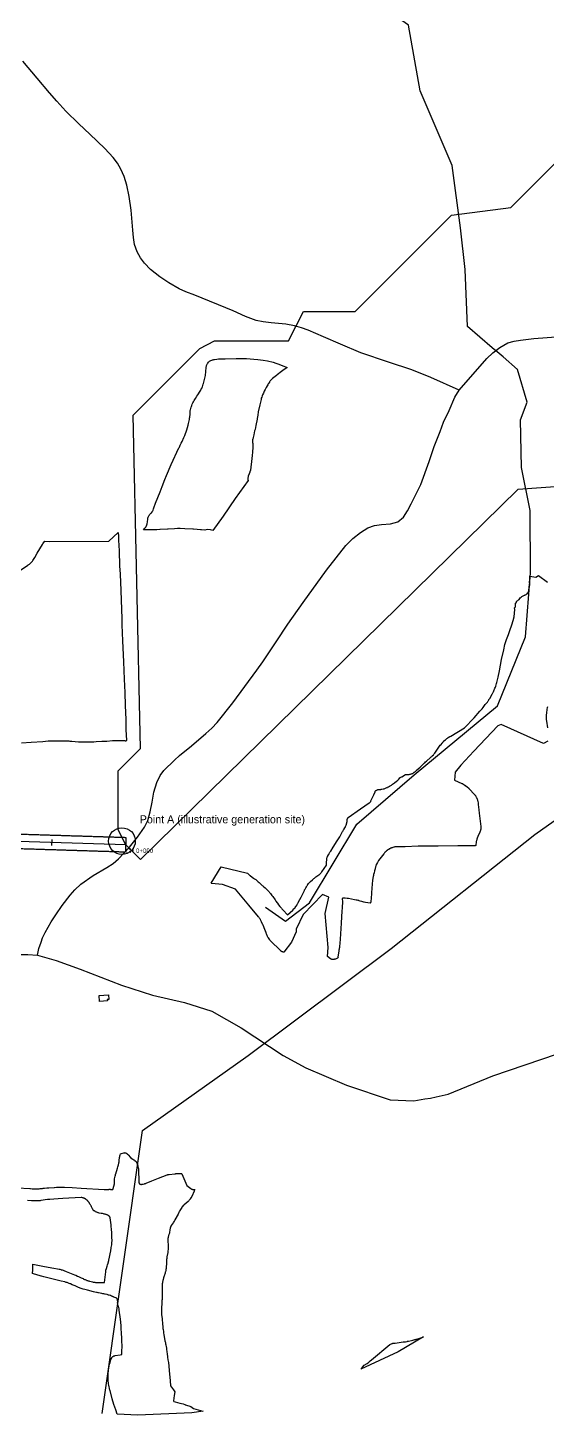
# Model space of a CAD drawing. Header units: metres. Extents: x 553506 to 563855, y 142925 to 150243.
# Drawn here: x 555173 to 555874, y 142925 to 144798 of the extents above; entities that cross this region are included whole.
import ezdxf

# ---------------------------------------------------------------- set-up
doc = ezdxf.new("R2010")
doc.units = ezdxf.units.M
doc.linetypes.add('DASHED', pattern=[1.524, 1.27, -0.254])
for name, color, linetype in [('C-ANCIENT_WOODLAND', 94, 'Continuous'), ('C-BUILDINGS', 8, 'Continuous'), ('C-POWER_LINES', 6, 'Continuous'), ('C-ROADS', 33, 'Continuous'), ('C-WATERWAYS', 5, 'Continuous'), ('E-132KV-UGC-ALT', 8, 'Continuous'), ('E-132KV-UGC-CHAINAGE', 7, 'Continuous'), ('E-132KV-UGC-ENDPOINTS', 5, 'Continuous'), ('E-132KV-UGC-ROUTE', 1, 'Continuous'), ('E-132KV-UGC-SWATHE', 4, 'DASHED')]:
    doc.layers.add(name, color=color, linetype=linetype)

msp = doc.modelspace()

# ---------------------------------------------------------------- linework, layer by layer
at = {"layer": 'C-ANCIENT_WOODLAND'}
for points in [[(555331.2999, 144122.8999), (555331.6, 144123.4), (555332, 144123.8999), (555332.2, 144124.2999), (555332.4999, 144124.8), (555332.8999, 144125.6), (555333.2, 144126.0999), (555333.4, 144126.4999), (555333.6, 144127), (555333.6999, 144127.4), (555333.8999, 144127.8999), (555334.4999, 144131.4999), (555334.8999, 144134.0999), (555334.8999, 144134.4), (555335, 144134.6999), (555335, 144136), (555335.0999, 144136.2), (555335.0999, 144136.4999), (555335.2, 144136.6999), (555335.2, 144137), (555335.2999, 144137.2), (555336.4, 144138.8999), (555336.4999, 144139), (555336.6999, 144139.2999), (555336.8999, 144139.6999), (555337.0999, 144140), (555337.2999, 144140.4), (555337.6999, 144141), (555338.2, 144141.4999), (555339.0999, 144142.4999), (555339.4, 144142.6999), (555339.6999, 144143.0999), (555340.2999, 144143.6999), (555340.4999, 144144.0999), (555340.8, 144144.4), (555341, 144144.8), (555341.2999, 144145.2), (555341.6, 144145.6999), (555342, 144146.4999), (555342.8, 144148.6), (555343.2, 144149.8), (555345.4999, 144156.2), (555351.4, 144171.2999), (555354.2, 144178.6), (555357.8, 144188.0999), (555360, 144193.4), (555366.4999, 144208.2999), (555377, 144230.6999), (555377.4999, 144231.8), (555378.6999, 144234.4), (555380, 144237), (555381.2999, 144239.4999), (555383.6999, 144244.6999), (555384.8, 144247.2999), (555385.8, 144250), (555386.6999, 144252.4), (555387.6, 144255.2), (555389.4, 144261.4999), (555389.8999, 144263.4), (555390.2999, 144265.2999), (555390.6999, 144267.0999), (555391.0999, 144269), (555391.4, 144270.8999), (555391.6, 144272), (555392, 144276.4), (555392.0999, 144277), (555392.0999, 144279.4), (555392.2999, 144281), (555392.2999, 144281.2), (555392.4999, 144282.2), (555392.8999, 144284), (555393.4999, 144285.8), (555393.6999, 144286.6999), (555394.2999, 144288.0999), (555394.8999, 144289.6), (555395.8, 144291.4), (555396.6, 144292.8999), (555397.4, 144294.4999), (555398.2, 144296), (555399.0999, 144297.4), (555401.0999, 144300.4), (555402.6, 144302.4999), (555403.2999, 144303.6), (555404.8, 144306.0999), (555406.2999, 144308.6999), (555406.4, 144309), (555406.8, 144309.6), (555407.0999, 144310.2), (555407.4, 144310.6999), (555407.8, 144311.2999), (555408.0999, 144311.8999), (555408.2999, 144312.4999), (555408.6, 144313.0999), (555409.6999, 144316.8), (555409.8999, 144317.8), (555410.4, 144319.4999), (555411, 144321.2), (555411.4, 144322.8999), (555411.8999, 144324.6), (555411.8999, 144324.8999), (555412.2999, 144326.6), (555412.6, 144328.4), (555412.8999, 144330.0999), (555413.0999, 144331.8999), (555413.2, 144332.4), (555413.4, 144335.0999), (555413.4999, 144337.8), (555413.6, 144339.2), (555413.8, 144340.2), (555414, 144341.0999), (555414.2999, 144342.0999), (555414.8999, 144343.4999), (555415.4, 144344.4), (555415.8999, 144345.2), (555416.8, 144346.4), (555417.4999, 144347), (555418.2, 144347.6999), (555419.8, 144348.6999), (555421.2999, 144349.2999), (555422.0999, 144349.4999), (555423, 144349.6999), (555423.8999, 144349.8), (555424.8, 144350), (555428.2, 144350.4999), (555430.4, 144350.6999), (555435, 144350.8999), (555437.2, 144350.8999), (555439.4999, 144351), (555454.4, 144351.4999), (555468.2999, 144351.2999), (555478, 144350.6), (555483.2999, 144350), (555490.8, 144349), (555496.4, 144348), (555504, 144346.2), (555507.6999, 144345.0999), (555511.6999, 144343.8), (555515.2, 144342.4999), (555518.6, 144341.0999), (555522.8999, 144339.0999), (555517.4, 144335.0999), (555515.4999, 144333.6999), (555509.6999, 144329.2), (555508.6999, 144328.4), (555503.2, 144324.2999), (555502.4999, 144323.6), (555501.8999, 144322.8999), (555501.2, 144322.2), (555500.8, 144321.6), (555500.2999, 144321), (555499.8999, 144320.4), (555499.4, 144319.8), (555499.0999, 144319.2999), (555498.2999, 144318.2), (555497.6, 144317), (555496.8999, 144315.8999), (555496.2, 144314.4999), (555494.8, 144312.0999), (555493.4999, 144309.6999), (555492.2, 144307.2), (555491, 144304.6999), (555490, 144302.2999), (555489.2999, 144300.8), (555488.8, 144299.2), (555488.2, 144297.6999), (555487.8, 144296.0999), (555486.4999, 144290.4), (555486.2, 144288.8999), (555486.0999, 144288.6), (555484.0999, 144279.2999), (555483.2999, 144274.8999), (555482.6, 144270.4999), (555482.4999, 144269.6), (555480.8, 144260.8999), (555479.6999, 144255.4), (555479.2, 144253.4999), (555478, 144248.2), (555477.2, 144244.8999), (555476.6, 144242.2999), (555476.4999, 144241.8999), (555476.2999, 144240.4999), (555476.2999, 144238.6999), (555476.4999, 144237.8999), (555476.4999, 144237.4), (555476.6, 144237), (555476.8999, 144234.4), (555476.8999, 144231.6999), (555476.8, 144231.0999), (555476.6999, 144230.4), (555476.6999, 144229.8), (555476.4, 144226.8999), (555476.2999, 144224.6999), (555475.8, 144220.4999), (555475.2999, 144216.2), (555474.8, 144212.4999), (555473.8999, 144204.8), (555473.4, 144200.6), (555472.8, 144198.4999), (555472.8, 144198.2999), (555472.4999, 144197.6), (555472.2999, 144196.8999), (555471.6999, 144195.4999), (555470.4999, 144192.2999), (555470.4, 144191.6999), (555470.2, 144191), (555470.0999, 144190.4), (555470, 144189.8999), (555470, 144188.0999), (555470.0999, 144187.8), (555470.0999, 144187.4), (555470.2, 144187.0999), (555470.2999, 144186.6999), (555453, 144162.2), (555436.6, 144138.6), (555422.7799, 144119.0499), (555419.4, 144119.8999), (555415.0999, 144120.6999), (555412, 144119.6), (555407.2999, 144120.0999), (555406.0999, 144120.2), (555401.4, 144120.4999), (555396.6, 144120.8), (555395.8999, 144120.8999), (555384.8, 144121.4999), (555378.8, 144121.6999), (555375, 144121.6999), (555370.8999, 144121.6), (555362.4999, 144121.2), (555361.2999, 144121.0999), (555351.4999, 144120.4), (555351, 144120.4), (555347, 144120.2999), (555341.4999, 144120.2999), (555329.2999, 144120.0999), (555329.0099, 144120.2199), (555330.8551, 144122.344), (555331.2999, 144122.8999)], [(555623.8195, 142988.6304), (555627.0999, 142992.3999), (555631.0999, 142994.9999), (555633.4, 142996.7999), (555635.2, 142998.2999), (555637, 142999.9999), (555661.6, 143020.4999), (555664.8, 143021.6999), (555665, 143021.8999), (555665.2999, 143021.9999), (555665.4999, 143022.0999), (555666.0999, 143022.2999), (555666.2999, 143022.2999), (555666.6, 143022.3999), (555666.8999, 143022.3999), (555667.0999, 143022.4999), (555669, 143022.4999), (555679.6, 143023.8999), (555681.0999, 143024.0999), (555683, 143024.2999), (555685, 143024.5999), (555685.6999, 143024.7999), (555686.2999, 143024.8999), (555686.8999, 143025.0999), (555691.0999, 143026.0999), (555692.6, 143026.3999), (555694, 143026.6999), (555694.8, 143026.8999), (555695.6, 143027.1999), (555696.2, 143027.2999), (555697.4999, 143027.6999), (555698.2999, 143027.8999), (555703.8, 143029.4999), (555707.1788, 143030.7096), (555673.2153, 143010.7364), (555622.6662, 142987.3052), (555623.8195, 142988.6304)]]:
    msp.add_lwpolyline(points, close=True, dxfattribs=at)
for points in [[(555153.7, 144059.4), (555172.8999, 144072.2999), (555173.4999, 144072.8), (555174.8999, 144073.8), (555175.4999, 144074.2999), (555178.4999, 144077.3), (555179, 144078), (555179.4999, 144078.5999), (555182.2, 144082.8), (555185.4999, 144088.4), (555189.2, 144094.6), (555192.8, 144100.2999), (555193.2, 144101.0999), (555195.2, 144104.2999), (555195.6, 144104.8), (555201.59, 144104.44), (555282.43, 144104.7699), (555294.8999, 144116.4999), (555295.0899, 144111.6999), (555295.2999, 144106.2), (555296.2, 144091.6999), (555296.8, 144071.6), (555297.4, 144060.0999), (555298.5999, 144038.2999), (555299.8, 144000), (555300, 143991.8), (555300.8999, 143970.0999), (555302, 143941.8999), (555303.0999, 143918.6999), (555303.8999, 143900.6), (555304.4999, 143882.7999), (555305, 143864.0999), (555305.4, 143850.4), (555305.9399, 143835.7299), (555305.7799, 143834.9399), (555304.9399, 143835.0299), (555304.1399, 143835.1299), (555303.24, 143835.1299), (555302.3399, 143835.2299), (555300.5399, 143835.2299), (555291.75, 143835.2099), (555287.23, 143835.08), (555279.6, 143834.6), (555276.2, 143834.5), (555275.6999, 143834.5), (555272.6, 143834.4), (555265.2999, 143833.8999), (555261.8, 143833.6), (555257.6999, 143833.4999), (555257.4, 143833.4999), (555254.4999, 143833.4), (555252.8, 143833.4), (555249.6999, 143833.4999), (555248.0999, 143833.4999), (555241.2999, 143833.6999), (555232.4, 143834.2999), (555231.2, 143834.5), (555230.0999, 143834.6), (555228.8, 143834.6999), (555226.6999, 143834.6999), (555223.0999, 143834.8999), (555210.1, 143834.8999), (555206.2999, 143834.8), (555203.3, 143834.8), (555200.0999, 143834.6999), (555193.0999, 143834.0999), (555177.4, 143833.0999), (555164.2999, 143832.2)], [(555875, 143834.7999), (555869.0599, 143831.8499), (555811.92, 143857.2299), (555807.4899, 143855.3899), (555775.27, 143821.4999), (555757.67, 143802.2999), (555749.8999, 143793.0999), (555749.0999, 143782.3), (555759.0999, 143777.6999), (555759.6999, 143777.4999), (555760.2, 143777.2999), (555760.4, 143777.1999), (555761.8999, 143776.2999), (555762.2999, 143775.9999), (555762.8, 143775.5999), (555763.2999, 143775.2999), (555763.6, 143775.0999), (555765.6999, 143773.5999), (555765.8999, 143773.3999), (555766.6, 143772.9), (555767.8, 143771.8999), (555768.2999, 143771.2999), (555768.6, 143771.0999), (555776.4999, 143762.3999), (555776.6999, 143762.0999), (555777.4, 143761.3999), (555777.4999, 143761.0999), (555777.6999, 143760.7999), (555777.8, 143760.6), (555778, 143760.3999), (555778.2, 143759.7999), (555778.2999, 143759.3999), (555778.4, 143759.0999), (555778.6, 143758.7999), (555779.8, 143756.3999), (555779.9999, 143755.5999), (555780.2, 143755.1999), (555780.2, 143754.6999), (555780.4, 143753.8999), (555780.4999, 143753.6999), (555781, 143751.2999), (555781.2, 143749.6999), (555781.2, 143749.1999), (555781.8, 143742.2999), (555782.5999, 143737.4999), (555784.6, 143719.5999), (555784.6, 143716.1999), (555784.4999, 143715.8999), (555784.4999, 143715.4999), (555784.4, 143715.1999), (555784.2999, 143714.7999), (555784.2999, 143714.5999), (555784.12, 143714.15), (555784.0999, 143714.0999), (555783.8999, 143713.4999), (555783.6999, 143712.9999), (555783.6, 143712.6999), (555783.4, 143712.2999), (555783.2, 143711.9999), (555783.0999, 143711.6999), (555780.8, 143706.3999), (555780.6, 143706.0999), (555780.4, 143705.8999), (555780.2999, 143705.5999), (555780.0999, 143705.2999), (555779.9999, 143704.9999), (555779.8999, 143704.8999), (555779.8, 143704.6999), (555779.6, 143704.0999), (555779.6, 143703.7999), (555779.4999, 143703.3999), (555779.4, 143703.0999), (555779.4, 143702.7999), (555779.2999, 143702.4999), (555778.6999, 143700.4999), (555778.4999, 143699.4999), (555778.2999, 143698.6999), (555778.2999, 143698.3999), (555778.0999, 143695.1), (555778.0999, 143694.7998), (555778, 143694.6999), (555778, 143694.3999), (555777.8999, 143694.2999), (555777.6999, 143693.8999), (555777.4999, 143693.7999), (555777.4, 143693.6999), (555777.0999, 143693.6999), (555775.5497, 143693.6936), (555769.6999, 143693.6699), (555753.4, 143693.5999), (555727.0999, 143693.2999), (555700, 143692.8999), (555682.4, 143692.2999), (555669.8, 143692.1998), (555668.4, 143691.9999), (555667.6999, 143691.7999), (555667, 143691.6999), (555665.6, 143691.2999), (555664.8999, 143690.9999), (555664.2, 143690.7999), (555663.6, 143690.4999), (555662.8999, 143690.1999), (555661.6999, 143689.6), (555661, 143689.2999), (555660.8, 143689.0999), (555660.2, 143688.7999), (555659.4999, 143688.3999), (555658.8999, 143687.8999), (555658.2999, 143687.4999), (555657.6999, 143686.9999), (555657.2, 143686.5999), (555656.6, 143686.0999), (555655.4999, 143684.9999), (555655.0999, 143684.3999), (555654.6, 143683.8999), (555654.0999, 143683.2999), (555653.6999, 143682.7998), (555653.6, 143682.6999), (555651.6999, 143680.6999), (555646.4, 143673.7999), (555644.8999, 143671.0999), (555643.6, 143668.7999), (555643.4, 143668.2999), (555643.1999, 143667.6999), (555642.8, 143666.6999), (555642.6999, 143666.1999), (555642.4, 143665.1999), (555642.2, 143664.1999), (555641.9, 143663.2999), (555641.8, 143662.5999), (555641.0999, 143659.9999), (555640.4, 143657.0999), (555639.8, 143654.6999), (555639.4999, 143653.3999), (555639.2999, 143652.1999), (555638.8, 143650.0999), (555638.6999, 143649.2999), (555638.6, 143648.3999), (555638.4999, 143647.5999), (555638.4, 143647.1999), (555637.6, 143636.4999), (555637.2, 143630.0999), (555636.6, 143621.8999), (555636.2999, 143619.2999), (555636.2999, 143618.4999), (555636.2, 143618.3999), (555636.2, 143618.1999), (555636.0999, 143617.9999), (555636.0999, 143617.7999), (555636, 143617.6999), (555635.8999, 143617.4999), (555635.6999, 143616.8999), (555635.4999, 143616.6999), (555635.1, 143616.0999), (555628.8, 143617.3), (555627.2999, 143617.5999), (555626.6999, 143617.6999), (555625.2, 143617.9999), (555623.8, 143618.3999), (555623.2999, 143618.5999), (555621.7999, 143618.9999), (555620.2, 143619.4999), (555619.8, 143619.5999), (555618.8, 143619.8999), (555617.6999, 143620.0999), (555616.6, 143620.3999), (555616.2999, 143620.3999), (555614.2, 143620.7999), (555606.0999, 143622.4999), (555605.4999, 143622.4999), (555604.8, 143622.5999), (555604.6, 143622.5999), (555603.8999, 143622.6999), (555601.4999, 143623.0999), (555599.0999, 143623.0999), (555598.6999, 143622.9999), (555598.4, 143622.9999), (555597.8, 143622.6999), (555597.4999, 143622.3999), (555597.4999, 143622.1999), (555597.4, 143622.0999), (555597.4, 143621.8999), (555597.2999, 143621.7999), (555597.2999, 143621.5999), (555597.6, 143618.7999), (555597.2, 143609.4999), (555596.8999, 143605.8999), (555595.8999, 143589.1999), (555594.4999, 143567.4999), (555594.2, 143561.9999), (555594, 143560.8999), (555593.8, 143558.8999), (555593.6999, 143557.7999), (555593.5999, 143556.7999), (555593.5999, 143555.7), (555593.4999, 143555.5999), (555593.2999, 143553.9999), (555593.0008, 143552.8029), (555592.8, 143551.9999), (555592.2, 143548.7999), (555591.4, 143543.7999), (555591.9699, 143542.8599), (555591, 143541.9999), (555590.2, 143541.5999), (555590, 143541.3999), (555589.2, 143540.9999), (555588.4999, 143540.6999), (555588.2, 143540.4999), (555587.8999, 143540.4999), (555587.6999, 143540.3999), (555587.2, 143540.3999), (555586.8999, 143540.2999), (555586.2, 143540.2999), (555585.5, 143540.1999), (555583.6999, 143540.1999), (555583.4, 143540.2999), (555583.3488, 143540.2999), (555583.0999, 143540.2999), (555582.8, 143540.3999), (555582.6999, 143540.4999), (555582.4999, 143540.4999), (555582.4, 143540.5999), (555582.2, 143540.6999), (555582, 143540.8999), (555581.8, 143540.9999), (555581.6, 143541.1999), (555577.4999, 143544.3999), (555578.4832, 143556.259), (555574.5061, 143602.3935), (555579.2787, 143624.2676), (555570.9267, 143627.847), (555544.6778, 143600.8026), (555535.1327, 143580.9171), (555535.1327, 143577.3377), (555529.167, 143563.4178), (555518.4, 143550.0999), (555517.8, 143550.0999), (555517.6, 143550.2), (555517.2, 143550.2), (555517.1, 143550.2999), (555516.8999, 143550.2999), (555516.6999, 143550.3999), (555516.4999, 143550.3999), (555516.2999, 143550.4999), (555516.2, 143550.5999), (555515.7999, 143550.7999), (555515.4999, 143550.9999), (555515.2999, 143551.0999), (555514.8999, 143551.4999), (555514.6999, 143551.5999), (555514.5, 143551.7999), (555514.4, 143551.9999), (555510.4, 143555.7999), (555504, 143561.7999), (555501.8999, 143563.8999), (555501.6, 143564.2999), (555500.8999, 143565.0999), (555500.2999, 143565.8999), (555499.6999, 143566.5999), (555499.6, 143566.7999), (555498.6999, 143567.8999), (555497.8999, 143569.1999), (555497.6, 143569.4999), (555496.6999, 143571.2999), (555496.4999, 143571.7999), (555496.2999, 143572.0999), (555495.8, 143573.3999), (555495.2999, 143574.5999), (555495.2, 143574.7999), (555494.8999, 143575.5999), (555494.6393, 143576.382), (555494.6, 143576.4999), (555494.3999, 143577.1999), (555494.0999, 143577.8999), (555493.4999, 143579.0999), (555491.6, 143584.3999), (555490.2, 143587.4999), (555490, 143587.9999), (555488.4999, 143590.9999), (555487.2, 143593.6999), (555486.8999, 143594.2999), (555486.4999, 143594.7999), (555486.0999, 143595.3999), (555485.8, 143595.9), (555485.2999, 143596.5999), (555484.6999, 143597.1999), (555484.2, 143597.8999), (555471.2, 143613.3999), (555453.2999, 143635.2999), (555435.68, 143641.4199), (555420.6999, 143642.6666), (555420.4794, 143642.9893), (555434.1554, 143665.0393), (555469.6999, 143656.6999), (555469.6999, 143656.6999), (555470.0999, 143656.0999), (555471.2999, 143654.9), (555472.0999, 143654.1999), (555472.2, 143654.0999), (555473, 143653.3999), (555475.6999, 143651.4999), (555475.8999, 143651.3999), (555477.8, 143649.9999), (555479.0999, 143649.0999), (555480.6, 143647.9999), (555481.4999, 143647.1999), (555483.0999, 143645.8999), (555483.8, 143645.1998), (555485.0999, 143644.0999), (555485.6, 143643.5999), (555489, 143640.3999), (555489.4, 143640), (555490.0999, 143639.3999), (555491.6, 143638.1999), (555493.2999, 143636.6999), (555494.6, 143635.5999), (555496.9999, 143633.1998), (555498.6999, 143631.2999), (555499.2999, 143630.6999), (555500.4999, 143629.2999), (555502.4999, 143626.7), (555503.7999, 143624.9999), (555506.6999, 143620.6999), (555507.8999, 143619.0999), (555509.6999, 143616.4999), (555510.0999, 143615.9999), (555511.6, 143613.9999), (555513.2, 143611.8999), (555513.8, 143611.0999), (555514.5, 143610.1999), (555515.2999, 143609.3999), (555516, 143608.5999), (555516.6999, 143607.6999), (555517.4999, 143606.8999), (555523.4999, 143600.3999), (555530.8, 143606.7999), (555532.2, 143608.3999), (555532.6999, 143608.8999), (555533.6999, 143610.0999), (555534.0999, 143610.4999), (555534.8999, 143611.4999), (555535.2, 143611.9999), (555536.4, 143614.0999), (555536.6999, 143614.5999), (555537.4999, 143615.9999), (555537.8, 143616.4999), (555538.6, 143617.8999), (555541.8, 143624.3999), (555546.4, 143633.1998), (555546.6999, 143633.9999), (555547.2999, 143635.0999), (555548.2999, 143637.0999), (555549.0999, 143638.3999), (555549.4999, 143639.0999), (555550, 143639.8999), (555550.4999, 143640.5999), (555550.6, 143640.7999), (555551, 143641.4999), (555552, 143642.6999), (555552.6, 143643.4999), (555553.8, 143644.6999), (555554.2, 143644.9999), (555554.6, 143645.3999), (555557.2999, 143647.6999), (555557.4999, 143647.8999), (555559.0999, 143649.2999), (555560, 143649.9999), (555560.7685, 143650.6148), (555562, 143651.5999), (555564.4999, 143653.3999), (555564.8, 143653.6999), (555565.4999, 143654.0999), (555566.0999, 143654.4999), (555566.7, 143654.9999), (555566.8999, 143655.1999), (555567.0999, 143655.2999), (555567.4, 143655.4999), (555568, 143656.0999), (555568.4, 143656.6999), (555568.8999, 143657.3999), (555569.2999, 143657.8999), (555569.8999, 143658.4999), (555576.1, 143667.3999), (555576.4, 143670.9999), (555576.6999, 143674.9999), (555576.6999, 143676.4999), (555576.8, 143676.7999), (555576.8, 143677.1999), (555577.2, 143678.1999), (555577.4999, 143678.6999), (555577.6999, 143679.1999), (555579, 143681.2999), (555579.2999, 143681.9999), (555579.8999, 143683.1999), (555580.2, 143683.8999), (555580.8, 143684.7999), (555581.2999, 143685.5999), (555581.8999, 143686.4999), (555585.4, 143691.8999), (555590.6, 143700.2999), (555594.0999, 143705.8999), (555597.4999, 143711.8999), (555598, 143712.7999), (555598.6, 143713.9), (555598.8999, 143714.2999), (555599.2999, 143714.9999), (555599.8, 143715.6999), (555600.8999, 143717.8), (555601.2, 143718.2999), (555601.4999, 143718.8999), (555601.8, 143719.3999), (555602, 143719.9999), (555602.2999, 143720.5999), (555602.6999, 143721.5999), (555602.9999, 143722.5999), (555603.2, 143723.1999), (555603.6, 143724.7999), (555603.6999, 143725.2999), (555603.8999, 143725.9999), (555604, 143726.6999), (555604.0999, 143727.4999), (555604.2, 143728.6999), (555604.3, 143729.0999), (555604.3, 143729.3999), (555604.4, 143729.8), (555604.4999, 143729.8999), (555604.4999, 143730.0999), (555604.6, 143730.2999), (555604.6, 143730.4999), (555604.8999, 143731.0999), (555605.0999, 143731.3999), (555605.4999, 143731.7999), (555605.6999, 143731.8999), (555622.2999, 143743.4999), (555634, 143751.4999), (555634.8, 143752.1999), (555635.2, 143752.5999), (555635.4, 143752.6999), (555635.6, 143752.8999), (555635.8999, 143753.4999), (555636, 143753.5999), (555636.2, 143753.9999), (555636.2, 143754.1999), (555639.9421, 143762.4859), (555641.8, 143766.5999), (555641.9, 143766.6999), (555642, 143766.8999), (555642, 143767.0999), (555642.0999, 143767.1999), (555642.2999, 143767.5999), (555642.4999, 143767.6999), (555642.6999, 143768.0999), (555642.8, 143768.1999), (555643.1999, 143768.3999), (555643.2999, 143768.4999), (555644.2999, 143768.8999), (555644.8999, 143769.0999), (555645.2999, 143769.2999), (555645.6, 143769.3999), (555646.4, 143769.5999), (555646.8999, 143769.6999), (555647.2, 143769.6999), (555647.6, 143769.7999), (555649.6999, 143769.7999), (555650.2, 143769.8999), (555651.0999, 143770), (555652.8999, 143770.2999), (555653.4999, 143770.4999), (555653.6999, 143770.5332), (555654.0999, 143770.5999), (555655, 143770.9999), (555656, 143771.2999), (555656.8999, 143771.6999), (555657.6999, 143772.0999), (555658.6, 143772.4999), (555658.8, 143772.5998), (555659.8999, 143773.1999), (555661.2999, 143773.8999), (555662.2, 143774.4999), (555663.0999, 143774.9999), (555663.3, 143775.0999), (555664, 143775.5999), (555664.5999, 143776.0999), (555665.2999, 143776.5999), (555665.6, 143776.8), (555666.2, 143777.3999), (555666.4999, 143777.5999), (555666.8999, 143777.8999), (555668.0999, 143778.4999), (555668.4, 143778.7999), (555668.6999, 143778.8999), (555670.4, 143780.3999), (555672.4999, 143782.3), (555673.9999, 143783.6999), (555675.8499, 143785.6499), (555676, 143785.6999), (555676.6, 143786.2999), (555677.6, 143786.7999), (555677.8, 143786.7999), (555678, 143786.8999), (555682.6999, 143789.8999), (555685.6999, 143789.7999), (555687, 143789.7999), (555688, 143789.9999), (555688.8, 143790.0999), (555689.6999, 143790.3999), (555690.6, 143790.5999), (555690.8, 143790.6999), (555691.6999, 143790.9999), (555692.0999, 143791.0999), (555692.4, 143791.1999), (555692.6999, 143791.3998), (555693.4, 143791.7999), (555694.8, 143792.7999), (555695, 143792.8999), (555695.6, 143793.3999), (555696.2999, 143793.9998), (555696.8999, 143794.4999), (555697.4999, 143795.0999), (555702.4999, 143799.6999), (555703.4, 143800.4999), (555704.8999, 143801.8999), (555708.2999, 143805.2999), (555708.8, 143805.6999), (555710.0999, 143806.8999), (555711.4, 143807.9999), (555716.4999, 143812.5999), (555716.8, 143812.8999), (555717.6, 143813.4999), (555718.2999, 143814.1999), (555719.0999, 143814.8999), (555720.6999, 143816.4999), (555721.2, 143817.0999), (555721.6, 143817.5999), (555722, 143818.1999), (555722.4999, 143818.7999), (555729.8999, 143829.2999), (555730.8999, 143830.4999), (555732.2999, 143832.0999), (555732.4999, 143832.3999), (555732.8, 143832.7999), (555733.2, 143833.1999), (555733.4999, 143833.6999), (555733.8, 143834.0999), (555734.2, 143834.5), (555734.4999, 143834.8999), (555734.8, 143835.1999), (555736.6999, 143836.7999), (555737.6999, 143837.5999), (555738.8, 143838.4), (555739.7999, 143839.0999), (555740.6, 143839.5999), (555742.8, 143840.9998), (555744, 143841.5999), (555762.5, 143852.6999), (555775.6, 143866.4999), (555783.4247, 143875.1855), (555785.6, 143877.5999), (555786.4999, 143878.6999), (555787.8, 143880.2999), (555789.6, 143882.7999), (555790.6, 143884.1999), (555791.0999, 143884.7999), (555791.6999, 143885.4999), (555792.95, 143886.7499), (555793.2, 143886.9999), (555793.4999, 143887.3999), (555793.6, 143887.4999), (555794.0999, 143888.2999), (555794.2299, 143888.5499), (555794.4999, 143889.0999), (555794.8999, 143889.8999), (555795.4, 143890.6999), (555795.4999, 143890.9999), (555796, 143891.6999), (555796.6, 143892.4999), (555799.8, 143898.0999), (555801.0999, 143900.7999), (555801.5952, 143901.5921), (555801.6, 143901.5999), (555802.2, 143902.9), (555802.8, 143904.2999), (555803.2, 143905.0999), (555803.6999, 143906.4999), (555804.2999, 143907.7999), (555804.6999, 143909.1999), (555805.2999, 143910.8999), (555805.6999, 143912.5999), (555806.2199, 143914.1999), (555807.9, 143921.0999), (555809.9, 143929.7999), (555812.7, 143945.0999), (555815.5, 143958.0999), (555817.2, 143965.1999), (555819.5, 143972.1999), (555821.9, 143978.6999), (555823.8, 143984.0999), (555826.4, 143991.6999), (555828.1, 143997.7999), (555829.5, 144002.6999), (555830.2, 144007.6999), (555830.4, 144012.4999), (555830.1, 144014.5999), (555831.4, 144016.2999), (555831.4, 144021.2499), (555832.4999, 144021.42), (555832.4999, 144021.9999), (555832.6, 144022.2), (555832.6, 144022.3999), (555833, 144023.1999), (555833.0999, 144023.2999), (555833.2999, 144023.6999), (555833.8, 144024.1999), (555834.6, 144024.8), (555835.0999, 144025.0999), (555835.4999, 144025.4999), (555836, 144025.8999), (555836.4, 144026.1999), (555836.8, 144026.6999), (555837, 144026.8999), (555837.8999, 144028.0999), (555839.0999, 144029.2999), (555839.4, 144029.4999), (555839.6, 144029.6999), (555839.8999, 144029.8999), (555842, 144030.9999), (555843.6, 144031.7999), (555844, 144031.8999), (555844.4, 144032.0999), (555844.6999, 144032.2999), (555845.8999, 144032.8999), (555846.2, 144033.1999), (555846.4999, 144033.3999), (555846.8, 144033.6999), (555847.0999, 144033.8999), (555848.0999, 144034.8999), (555848.2, 144035.0999), (555848.3999, 144035.2999), (555848.4999, 144035.4999), (555848.6999, 144035.6999), (555848.8999, 144036.0999), (555849.0999, 144036.3999), (555849.4999, 144037.9999), (555849.4999, 144038.4999), (555849.6, 144039.2999), (555849.6, 144040.0999), (555849.7, 144040.2999), (555849.7, 144043.0999), (555849.8, 144043.2999), (555849.8, 144043.6), (555850, 144043.9999), (555850.2, 144044.1999), (555850.4999, 144044.7999), (555850.4999, 144045.0999), (555850.6, 144045.2999), (555850.6, 144045.4999), (555850.6999, 144045.6999), (555850.6999, 144046.9999), (555850.4999, 144048.7998), (555850.6999, 144053.3999), (555850.8, 144057.1999), (555850.8, 144057.6599), (555859.03, 144056.3299), (555862.33, 144058.5299), (555874.7202, 144049.2896)], [(555874.4999, 143881.0999), (555874.2999, 143879.9999), (555874, 143878.0999), (555873.6999, 143876.7999), (555873.2999, 143874.0999), (555873.2, 143873.3999), (555873.2, 143872.5999), (555872.8999, 143870.4999), (555872.6999, 143868.4999), (555872.6999, 143866.2999), (555873, 143864.7999), (555873, 143864.0999), (555873.2999, 143861.8999), (555874.4999, 143852.6999)], [(555159.0999, 143231.9999), (555175.6, 143230.9999), (555176.4999, 143230.9999), (555178.4999, 143230.7999), (555188.0999, 143230.7999), (555189.6999, 143230.8999), (555192.4999, 143231.1999), (555193.6999, 143231.2999), (555195.4999, 143231.3999), (555198.4999, 143231.7999), (555201.4, 143232.0999), (555208.4999, 143232.3999), (555208.8, 143232.4999), (555211.4, 143232.6999), (555222.2, 143232.6999), (555232.6999, 143232.2999), (555245, 143231.5999), (555276, 143229.4999), (555278.2, 143229.4999), (555279.8, 143229.6999), (555280.8, 143229.7999), (555281.8999, 143229.8999), (555282.2, 143229.8999), (555282.6, 143229.9999), (555284.0999, 143229.9999), (555284.4, 143229.8999), (555284.8, 143229.8999), (555285.0999, 143229.7999), (555287.4999, 143229.5999), (555289.2999, 143235.3999), (555289.4, 143235.5999), (555289.4, 143235.7999), (555289.4999, 143235.8999), (555289.6, 143236.0999), (555289.6, 143236.2999), (555289.6999, 143236.4999), (555289.6999, 143239.3999), (555289.8, 143239.8999), (555289.6999, 143240.1999), (555289.6999, 143241.6999), (555289.8999, 143242.6999), (555289.8999, 143243.0999), (555290.0999, 143244.0999), (555290.8, 143247.4999), (555291.2, 143249.0999), (555291.2999, 143249.3999), (555291.4, 143249.9999), (555292, 143252.0999), (555292.2, 143252.6999), (555293.4999, 143256.8999), (555293.4999, 143257.1999), (555294, 143258.5999), (555294.4, 143260.0999), (555295.0999, 143262.9999), (555295.6, 143265.2999), (555295.8, 143265.6999), (555296.0999, 143267.1999), (555296.0999, 143267.6999), (555296.2, 143268.0999), (555296.2, 143269.0999), (555296.6, 143272.3999), (555296.8, 143273.4999), (555296.8999, 143273.7999), (555296.8999, 143274.0999), (555297.0999, 143274.8999), (555297.0999, 143275.0999), (555297.2999, 143275.3999), (555297.4999, 143276.1999), (555298.1699, 143277.7999), (555299.4999, 143278.1999), (555302.6, 143279.0999), (555302.8, 143279.2999), (555303.0999, 143279.3999), (555303.4999, 143279.3999), (555303.6, 143279.4999), (555303.8999, 143279.3999), (555304.2999, 143279.3999), (555304.4, 143279.2999), (555304.6999, 143279.1999), (555304.8999, 143279.0999), (555305, 143278.9999), (555305.2, 143278.9999), (555305.8, 143278.6999), (555306, 143278.4999), (555306.2, 143278.3999), (555306.4999, 143278.0999), (555306.8, 143277.8999), (555307.2, 143277.4999), (555307.4999, 143277.2999), (555307.544, 143277.2496), (555307.92, 143276.8199), (555308.4, 143276.3999), (555311.6, 143272.8999), (555313.0999, 143271.3999), (555313.4, 143271.1999), (555313.6, 143271.0999), (555313.8, 143270.8999), (555314, 143270.7999), (555314.2999, 143270.6999), (555314.6999, 143270.4999), (555315.4999, 143269.8999), (555315.8, 143269.5999), (555316.6999, 143269.0999), (555317.4999, 143268.5999), (555317.8, 143268.3999), (555319, 143267.1999), (555320, 143265.6999), (555320.2, 143265.2999), (555320.4, 143264.9999), (555320.4999, 143264.7999), (555320.6, 143264.3999), (555320.6999, 143264.0999), (555320.8, 143263.6999), (555320.8999, 143263.3999), (555320.9968, 143263.0123), (555321, 143262.9999), (555321.0999, 143262.6999), (555321.0999, 143262.2999), (555321.2, 143262.0999), (555321.6, 143259.8999), (555321.6999, 143259.3999), (555322.0999, 143256.9999), (555322.0999, 143256.4999), (555322.4999, 143249.3999), (555322.6, 143247.2999), (555322.6, 143245.9999), (555322.8, 143243.9999), (555322.8999, 143242.7999), (555322.8999, 143241.2999), (555322.8, 143239.7999), (555322.8999, 143239.4999), (555322.8999, 143239.1999), (555323, 143238.8999), (555323.0999, 143238.6999), (555323.3372, 143237.9884), (555323.4, 143237.7999), (555323.6, 143237.4999), (555324.0999, 143236.9999), (555324.6999, 143236.6999), (555325.2, 143236.6999), (555325.4, 143236.5999), (555326.4, 143236.5999), (555326.6, 143236.6999), (555327.2999, 143236.6999), (555327.6, 143236.7999), (555328, 143236.8999), (555328.2999, 143236.9999), (555328.6, 143236.9999), (555328.6999, 143237.0999), (555330.4, 143237.3999), (555330.8999, 143237.5999), (555331.4999, 143237.7999), (555332, 143237.9999), (555332.6, 143238.1999), (555332.8, 143238.2999), (555340.4, 143241.1999), (555349.4, 143244.8999), (555361, 143249.4999), (555361.4, 143249.6999), (555361.6, 143249.6999), (555361.8, 143249.7999), (555362, 143249.7999), (555362.2, 143249.8999), (555362.8, 143249.9999), (555363.2, 143249.9999), (555363.6, 143250.0999), (555363.8999, 143250.0999), (555371.2, 143250.9999), (555372.2999, 143250.9999), (555372.4999, 143251.0999), (555375.8, 143251.0999), (555379.8, 143251.2999), (555380.2, 143251.2999), (555380.4, 143251.1999), (555380.8999, 143250.6999), (555387.6999, 143234.9999), (555393, 143230.9999), (555393.2999, 143230.6999), (555393.6, 143230.4999), (555393.6999, 143230.3999), (555393.8999, 143230.3999), (555394, 143230.2999), (555394.2, 143230.2999), (555394.2999, 143230.1999), (555394.8, 143230.0999), (555395.4, 143229.8999), (555395.6, 143229.8999), (555395.6371, 143229.8946), (555397.6999, 143229.5999), (555398.39, 143229.5599), (555397.8999, 143228.6999), (555397.6999, 143228.4999), (555397.4999, 143227.8999), (555397.2999, 143227.5999), (555397.2999, 143227.3999), (555394.2, 143220.3999), (555393.2, 143218.5999), (555392.2999, 143216.9999), (555392, 143216.6999), (555391.6999, 143216.2999), (555391.0999, 143215.6999), (555390.8999, 143215.3999), (555390.2, 143214.5999), (555389.2, 143213.5999), (555384, 143208.9999), (555383.4999, 143208.5999), (555383.0999, 143208.1999), (555382.8, 143207.9999), (555381.6, 143206.7999), (555381.4, 143206.4999), (555381.0999, 143206.0999), (555380.8999, 143205.7999), (555380.8, 143205.5999), (555378.2999, 143201.2999), (555377.6999, 143200.1999), (555377, 143198.8999), (555376.6999, 143198.4999), (555375.6999, 143196.5999), (555371.4, 143188.7999), (555370.8, 143187.5999), (555370.4, 143186.8999), (555369.6999, 143185.7999), (555369.0999, 143184.6999), (555368, 143182.9999), (555367.6, 143182.4999), (555367.2999, 143182.0999), (555367.0999, 143181.8999), (555366.8, 143181.4999), (555366.2, 143180.2999), (555366.0999, 143180.1999), (555365.6999, 143179.3999), (555365.4999, 143178.8999), (555365.4, 143178.5999), (555365.2, 143177.7999), (555365.0999, 143177.4999), (555365, 143177.0999), (555365, 143176.7999), (555364.6999, 143175.5999), (555364.4999, 143174.1999), (555364.2999, 143172.5999), (555364.2, 143171.8999), (555364, 143171.0999), (555364, 143170.8999), (555363.6999, 143169.8999), (555363.4999, 143168.9999), (555363.4, 143168.5999), (555363, 143167.4999), (555362.6999, 143166.5999), (555362.4999, 143165.5999), (555362.2999, 143164.7999), (555362.2236, 143164.5327), (555362.0999, 143164.0999), (555362, 143163.2999), (555361.8999, 143162.6999), (555361.8999, 143160.2999), (555361.9895, 143159.8517), (555362, 143159.7999), (555362, 143159.1999), (555362.0999, 143159.0999), (555362.2999, 143155.2999), (555362.2999, 143154.3999), (555362.4, 143153.4999), (555362.4, 143150.4999), (555362, 143145.2999), (555362, 143144.6999), (555361.8999, 143144.3999), (555361.8999, 143144.1999), (555361.8, 143143.8999), (555361.8, 143143.6999), (555361.4999, 143142.7999), (555361.4, 143142.0999), (555361.2, 143141.2999), (555360.8, 143138.6999), (555360.4, 143137.0999), (555360.4, 143136.6999), (555360.2, 143135.0999), (555360, 143133.6999), (555360, 143132.2999), (555360.0999, 143131.7999), (555360.0999, 143129.3999), (555360, 143128.8999), (555359.8999, 143125.6999), (555359.8, 143124.7999), (555359.6, 143123.8999), (555359.4999, 143123.1999), (555359.2, 143121.5999), (555359.0999, 143120.5999), (555358.6999, 143118.5999), (555358.4999, 143117.9999), (555358.2, 143116.6999), (555357.8, 143115.3999), (555357.4999, 143114.6999), (555357.2999, 143113.9999), (555357, 143113.2999), (555356.0999, 143110.5999), (555355.4999, 143108.1999), (555355.0999, 143106.7999), (555354.6999, 143104.7999), (555354.6, 143103.8999), (555354.4, 143102.3999), (555354.2, 143101.2999), (555354.0999, 143100.1999), (555354.0999, 143098.4999), (555354.2, 143097.9999), (555354.2, 143097.3999), (555354.2999, 143095.1999), (555354.2999, 143094.1999), (555354.2, 143093.2999), (555354.2, 143092.9999), (555354.0999, 143091.4999), (555354.2, 143084.4999), (555354.0999, 143083.4999), (555354.0999, 143081.0999), (555354, 143079.6999), (555353.8999, 143078.4999), (555353.8, 143075.8999), (555353.4, 143069.7999), (555353.2999, 143069.2999), (555353.2, 143068.6999), (555353.2, 143065.1999), (555353.2999, 143062.7999), (555353.4, 143061.1999), (555353.4999, 143060.5999), (555354.0999, 143055.7999), (555354.8999, 143047.4999), (555355, 143045.3999), (555355.0999, 143043.9999), (555355.1013, 143043.991), (555355.4, 143041.8999), (555355.4999, 143040.5999), (555355.8999, 143038.1999), (555356, 143037.1999), (555356.2999, 143035.5999), (555356.6, 143034.0999), (555358, 143025.4999), (555358.4, 143024.2999), (555358.6999, 143022.9999), (555358.8, 143022.6999), (555359, 143021.4999), (555359.2999, 143020.1999), (555359.4, 143019.6999), (555359.6999, 143017.5999), (555360, 143015.6999), (555360.2999, 143013.0999), (555360.4999, 143011.5999), (555361.0999, 143006.8999), (555361.2999, 143004.5999), (555361.4, 143003.2999), (555361.8999, 142999.9999), (555362.6999, 142996.2999), (555363.2999, 142991.3999), (555363.8, 142985.4999), (555365, 142971.4999), (555365.6999, 142964.4999), (555369.536, 142959.1833), (555371.4, 142956.5999), (555370.691, 142951.5959), (555369.6999, 142944.5999), (555370, 142943.5999), (555371.9945, 142943.0335), (555378.0999, 142941.2999), (555380.6, 142940.6999), (555382.4999, 142940.1999), (555384.8, 142939.3999), (555385.4999, 142939.1999), (555385.5895, 142939.1689), (555393, 142936.5999), (555396.6, 142934.0999), (555409.2, 142930.6999), (555409.7721, 142930.408), (555394.355, 142928.2136), (555321.2873, 142925.0092), (555293.4986, 142926.5037), (555291.4999, 142932.0999), (555291.4999, 142932.0999), (555289, 142939.4999), (555286.8, 142947.0999), (555284, 142958.1999), (555283.8, 142958.7999), (555283.0999, 142961.2999), (555282.4999, 142963.7999), (555282.2999, 142964.6999), (555281.6999, 142968.4999), (555281.6, 142969.2999), (555281.2999, 142970.8999), (555281.2, 142972.5999), (555281.2, 142976.6999), (555281.2999, 142978.4999), (555281.4, 142981.0999), (555282, 142985.7999), (555282.4, 142988.4999), (555282.8, 142991.2999), (555283.2999, 142993.8999), (555284, 142996.3999), (555284.75, 142999.9999), (555285.2, 143000.8999), (555285.2999, 143000.9999), (555285.6999, 143001.7999), (555286, 143002.0999), (555286.2, 143002.3999), (555286.4999, 143002.7999), (555287.8, 143004.0999), (555288, 143004.1999), (555288.4, 143004.5999), (555289.2, 143004.9999), (555289.4999, 143005.0999), (555289.6999, 143005.1999), (555290, 143005.2999), (555290.2, 143005.3999), (555290.4999, 143005.4999), (555291, 143005.4999), (555297.736, 143006.7219), (555299.8199, 143007.0999), (555300, 143013.6999), (555300.0999, 143015.6999), (555300.0999, 143020.1999), (555300, 143023.5999), (555299.6999, 143028.9999), (555299.4, 143035.8999), (555299.2999, 143036.5999), (555299.0999, 143041.2999), (555298.8, 143045.8999), (555298.6999, 143046.8999), (555298.6, 143049.0999), (555298.4, 143050.5999), (555297.8, 143054.7999), (555296.2999, 143066.9999), (555296.2, 143067.6999), (555296.0999, 143068.5999), (555296.0999, 143068.7999), (555295.6999, 143070.3999), (555295.0999, 143072.2999), (555295, 143072.3999), (555294.8999, 143072.7999), (555294.6999, 143073.1999), (555294.6, 143073.5999), (555294.4999, 143073.7999), (555294.2999, 143074.5999), (555294.2999, 143074.9999), (555294.2, 143075.0999), (555294.2, 143075.8999), (555294.0999, 143076.2999), (555294.0999, 143076.9999), (555294.2, 143077.4999), (555294.2, 143078.8999), (555294.0999, 143079.2999), (555294.0999, 143079.5999), (555294, 143079.9999), (555294, 143080.3999), (555293.8999, 143080.6999), (555293.6, 143081.4999), (555293.6, 143081.7999), (555293.2, 143082.5999), (555292.8, 143082.9999), (555292.4, 143083.1999), (555292.2999, 143083.2999), (555292.1724, 143083.3424), (555292, 143083.3999), (555291.8, 143083.4999), (555288.8999, 143084.4999), (555288.4, 143084.6999), (555287.8999, 143084.9999), (555287.2999, 143085.1999), (555287.0999, 143085.2999), (555286.6999, 143085.5999), (555286.2, 143085.7999), (555286, 143085.8999), (555284.4, 143086.4999), (555282.4999, 143087.0999), (555282, 143087.2999), (555281.0999, 143087.5999), (555280.2, 143087.7999), (555277.2, 143088.4999), (555276.8999, 143088.4999), (555275.6999, 143088.7999), (555274.4999, 143088.9999), (555274, 143089.0999), (555272.8999, 143089.3999), (555268.2, 143090.2999), (555268, 143090.3999), (555266.4, 143090.5999), (555265.6999, 143090.6999), (555263.4999, 143091.2999), (555261.6, 143091.6999), (555253.4999, 143093.7999), (555249.6999, 143094.7999), (555247.4999, 143095.3999), (555246.2999, 143095.6999), (555245.0999, 143096.0999), (555241.2999, 143097.5999), (555239.4, 143098.2999), (555236.6, 143099.4999), (555232.8999, 143101.0999), (555230.4, 143102.1999), (555230.0999, 143102.3999), (555228.8999, 143102.8999), (555227.8, 143103.2999), (555227.0999, 143103.5999), (555226, 143103.9999), (555224.8, 143104.2999), (555223.8999, 143104.5999), (555222.6999, 143104.8999), (555217.8, 143106.1999), (555212.4999, 143107.4999), (555199.8, 143110.6999), (555194.6, 143111.9999), (555191.4999, 143112.6999), (555190.8999, 143112.7999), (555188, 143113.5999), (555186.2, 143113.9999), (555179.2999, 143116.1999), (555179.4999, 143121.4999), (555179.4999, 143128.2999), (555179.4999, 143128.7999), (555195.2999, 143125.8999), (555208.0999, 143123.4999), (555212.8999, 143122.6999), (555215.0999, 143122.2999), (555215.2, 143122.1999), (555216.2999, 143121.9999), (555217.4, 143121.6999), (555217.8999, 143121.4999), (555219.2, 143121.0999), (555220.6, 143120.6999), (555221.4, 143120.2999), (555222.6, 143119.8999), (555223.8, 143119.3999), (555224.4999, 143119.0999), (555233.6999, 143115.3999), (555236, 143114.4999), (555237.6, 143113.8999), (555239.8999, 143112.8999), (555241.4999, 143112.1999), (555245, 143110.5999), (555247.4999, 143109.3999), (555247.6, 143109.2999), (555248.4999, 143108.8999), (555249.4, 143108.3999), (555250.0999, 143108.0999), (555251, 143107.6999), (555252, 143107.2999), (555252.6999, 143107.0999), (555253.6, 143106.7999), (555254.4999, 143106.5999), (555255.4, 143106.2999), (555256.2999, 143106.0999), (555256.4999, 143105.9999), (555260.0999, 143104.9999), (555261, 143104.7999), (555261.8, 143104.6999), (555262.6999, 143104.5999), (555263.4999, 143104.4999), (555264.4, 143104.3999), (555266, 143104.2999), (555267.6999, 143104.0999), (555268.4999, 143104.0999), (555276.4999, 143104.1999), (555278, 143118.4999), (555278.2, 143119.6999), (555278.4, 143121.0999), (555278.6, 143121.5999), (555278.6999, 143122.0999), (555278.8999, 143122.4999), (555279, 143122.8999), (555279.2, 143123.2999), (555280.0999, 143126.0999), (555280.6, 143128.0999), (555281.2, 143130.0999), (555281.4, 143130.8999), (555282.0999, 143133.9999), (555282.2999, 143134.4999), (555283.2, 143138.5999), (555284.0999, 143142.8999), (555284.8999, 143146.7999), (555285.4999, 143150.7999), (555285.6, 143151.4999), (555286.2, 143154.8999), (555286.2999, 143156.0999), (555286.4, 143157.3999), (555286.4999, 143157.9999), (555286.6, 143160.4999), (555286.6, 143162.1999), (555286.4999, 143163.0999), (555286.2999, 143164.6999), (555286.2999, 143167.8999), (555286.4, 143168.9999), (555286.4, 143169.8999), (555286.2999, 143170.8999), (555286.2999, 143171.7999), (555286.2, 143172.7999), (555286, 143173.6999), (555286, 143173.8999), (555285.2, 143181.9999), (555284.0999, 143191.4999), (555284, 143191.7999), (555283.8999, 143191.9999), (555283.6999, 143192.2999), (555283.6, 143192.4999), (555283.4999, 143192.5999), (555283.4, 143192.7999), (555283.2, 143193.0999), (555282, 143194.2999), (555281.8, 143194.3999), (555281.4999, 143194.5999), (555281.2999, 143194.6999), (555281.0999, 143194.8999), (555280.8999, 143194.9999), (555280, 143195.2999), (555279.8, 143195.3999), (555279.4999, 143195.4999), (555278.8, 143195.7999), (555278, 143195.9999), (555277.2999, 143196.1999), (555277.0999, 143196.2999), (555276, 143196.5999), (555275, 143196.7999), (555273.8999, 143197.0999), (555272.8999, 143197.1999), (555272, 143197.3999), (555271.8, 143197.3999), (555269.0999, 143197.8999), (555268.4999, 143198.0999), (555268, 143198.1999), (555266, 143198.9999), (555265.4, 143199.1999), (555264.4, 143199.6999), (555263.6999, 143200.0999), (555262.4, 143200.6999), (555262.2, 143200.7999), (555261.6999, 143201.2999), (555261.6, 143201.4999), (555261.2999, 143201.8999), (555261.2, 143201.9999), (555260.8999, 143202.5999), (555260.8, 143202.6999), (555259.8, 143204.5999), (555259, 143206.1999), (555258.2999, 143207.4999), (555257.8999, 143208.2999), (555257.4, 143209.0999), (555257.0999, 143209.4999), (555255.0999, 143212.6999), (555254.6999, 143213.1999), (555254.4, 143213.5999), (555254, 143214.0999), (555253.6999, 143214.2999), (555252.4999, 143215.4999), (555252, 143215.8999), (555251.4999, 143216.1999), (555251.4, 143216.3999), (555251, 143216.5999), (555250.6, 143216.8999), (555250.0999, 143217.0999), (555249.6999, 143217.3999), (555249.2999, 143217.5999), (555248.8, 143217.7999), (555248.4, 143217.9999), (555247.8999, 143218.1999), (555247.4, 143218.2999), (555247, 143218.3999), (555246.8999, 143218.4999), (555246.4999, 143218.5999), (555246, 143218.6999), (555245.4999, 143218.6999), (555245.0999, 143218.7999), (555220.0999, 143217.6999), (555213.8999, 143217.2999), (555208, 143216.7999), (555202.6, 143216.3999), (555200.4, 143216.0999), (555199.2999, 143215.9999), (555190.4999, 143214.6999), (555189.4999, 143214.5999), (555189, 143214.4999), (555187, 143214.2999), (555183.8, 143214.2999), (555182.8999, 143214.3999), (555182, 143214.3999), (555181, 143214.4999), (555179.4999, 143214.5999), (555177.6, 143214.5999), (555172.2, 143214.6999)]]:
    msp.add_lwpolyline(points, dxfattribs=at)
at = {"layer": 'C-BUILDINGS'}
msp.add_lwpolyline([(555280.1651, 143486.1302), (555280.313, 143484.4764), (555269.7679, 143483.5793), (555269.0785, 143491.5828), (555281.8778, 143492.6704), (555282.4263, 143486.3209), (555280.1651, 143486.1302)], close=True, dxfattribs=at)
at = {"layer": 'C-POWER_LINES'}
msp.add_lwpolyline([(555273.377, 142927.5858), (555327.6172, 143309.3593), (555470.5364, 143410.6143), (555663.5935, 143555.1929), (555857.521, 143708.7984), (556050.482, 143844.9981), (556313.3661, 144044.5429), (556599.3951, 144017.7644), (556883.5221, 143990.632), (557141.3143, 143965.259), (557386.5083, 143943.3529), (557638.9468, 143915.2809), (557832.1513, 143854.0839), (558079.4562, 143774.1003), (558285.9845, 143707.83)], dxfattribs=at)
at = {"layer": 'C-ROADS'}
for points in [[(555755.4608, 144308.4773), (555717.0612, 144325.8003), (555691.5491, 144335.9235), (555659.7695, 144346.2577), (555622.7829, 144359.2169), (555595.3044, 144370.5275), (555572.1275, 144380.7108), (555551.5898, 144389.683), (555542.5037, 144392.8805), (555532.7934, 144395.4359), (555521.1816, 144397.4887), (555501.6545, 144399.6471), (555490.8128, 144400.7549), (555481.4496, 144402.7087), (555466.8433, 144408.2436), (555450.3581, 144415.7695), (555398.2618, 144436.6094), (555386.0463, 144441.2818), (555377.4641, 144445.4075), (555363.2754, 144453.3369), (555351.025, 144461.4808), (555338.4108, 144471.4834), (555330.3066, 144480.1643), (555325.0185, 144487.094), (555320.4091, 144495.1794), (555316.8875, 144505.0005), (555315.3679, 144514.7818), (555314.6886, 144524.5329), (555312.4475, 144551.71), (555309.8446, 144569.7946), (555306.6268, 144585.0783), (555302.8735, 144596.7843), (555298.6131, 144606.75), (555294.0827, 144615.0047), (555288.2714, 144622.8201), (555276.9161, 144634.6973), (555256.617, 144654.1172), (555241.5326, 144668.1077), (555224.0898, 144685.3769), (555211.9916, 144698.7008), (555202.034, 144709.9414), (555185.5972, 144729.5784), (555166.0325, 144752.5043)], [(555755.4608, 144308.4773), (555792.8031, 144351.4554), (555800.8317, 144359.1554), (555810.5213, 144366.2936), (555821.2737, 144372.2954), (555829.698, 144374.5541), (555838.1509, 144375.8675), (555856.039, 144378.1682), (555892.011, 144381.1618)], [(555185.9008, 143546.066), (555187.9136, 143554.9523), (555190.7367, 143563.6516), (555192.7669, 143569.1774), (555196.3781, 143576.7987), (555204.3257, 143590.9614), (555210.5695, 143600.6098), (555219.2461, 143613.1029), (555229.844, 143627.0785), (555236.3961, 143634.3879), (555244.4447, 143641.954), (555261.1652, 143653.5881), (555279.3654, 143664.1763), (555288.3042, 143669.8328), (555295.3138, 143676.1211), (555309.9443, 143691.621), (555320.7815, 143705.3035), (555330.4267, 143718.8388), (555335.1197, 143727.9286), (555338.0299, 143739.2906), (555340.7781, 143752.5397), (555342.9521, 143765.8048), (555346.9771, 143779.1704), (555351.5468, 143788.4011), (555356.7316, 143795.3355), (555370.7961, 143809.1714), (555377.62, 143815.5766), (555393.8036, 143828.742), (555413.3893, 143845.0819), (555421.5609, 143852.4962), (555428.6423, 143859.8665), (555449.5515, 143886.8084), (555482.2897, 143930.6909), (555490.4179, 143941.8434), (555508.3913, 143968.9083), (555524.0077, 143992.7079), (555544.4797, 144021.8072), (555576.3815, 144065.5316), (555602.3784, 144099.0721), (555611.839, 144108.4845), (555622.3011, 144116.703), (555631.8636, 144122.98), (555641.1096, 144125.8419), (555650.6364, 144127.2877), (555662.6093, 144128.3513), (555672.7668, 144130.6843), (555680.3224, 144137.1567), (555685.6706, 144145.5989), (555690.6809, 144155.0326), (555703.7614, 144181.2044), (555714.815, 144212.39), (555721.497, 144232.4584), (555729.5523, 144252.9134), (555734.0068, 144265.4465), (555742.0474, 144281.3047), (555749.7201, 144299.1439), (555755.4608, 144308.4773)], [(554345.5045, 143265.1188), (554437.6145, 143267.769), (554444.7803, 143267.973), (554494.4542, 143278.1568), (554530.057, 143293.6944), (554657.5277, 143393.0819), (554706.6505, 143428.5147), (554756.7891, 143462.721), (554775.0664, 143472.4305), (554809.8607, 143489.1922), (554855.3788, 143503.2277), (554887.6302, 143509.8525), (554911.7442, 143511.8364), (554926.8031, 143513.1692), (554973.4212, 143518.7806), (555011.4102, 143523.9987), (555047.8868, 143530.6406), (555074.5768, 143535.8303), (555105.0873, 143540.3117), (555114.6419, 143541.8018), (555155.7513, 143546.7813), (555172.7407, 143546.9711), (555185.9008, 143546.066)], [(555185.9008, 143546.066), (555211.3467, 143538.6871), (555243.5987, 143527.1956), (555299.4922, 143505.2999), (555341.3494, 143492.0178), (555384.4671, 143482.1797), (555421.5202, 143470.2111), (555461.1892, 143448.0938), (555517.5909, 143410.6123), (555548.3577, 143393.9137), (555603.3658, 143370.3916), (555662.4164, 143350.8767), (555694.1723, 143349.612), (555708.9509, 143351.8957), (555716.4519, 143353.0465), (555724.1537, 143354.7265), (555740.6629, 143358.3203), (555800.8631, 143383.1147), (555888.2545, 143412.9407)]]:
    msp.add_lwpolyline(points, dxfattribs=at)
at = {"layer": 'C-WATERWAYS'}
for points in [[(555799.9486, 144365.9064), (555766.5402, 144394.443), (555763.3032, 144471.5054), (555757.0985, 144527.6103), (555745.8049, 144611.9967), (555702.9001, 144712.554), (555687.1217, 144801.1675), (555664.5859, 144816.8008), (555643.7565, 144867.7997), (555686.7645, 144964.0251), (555634.4684, 145046.8252)], [(555493.9185, 143610.6266), (555520.918, 143591.6771), (555553.1881, 143616.6147), (555617.2351, 143722.7681), (555694.495, 143789.1898), (555806.9716, 143882.4331), (555844.9723, 143975.8143), (555851.6597, 144062.1813), (555851.2219, 144146.1064), (555839.5477, 144204.4382), (555838.2021, 144268.4586), (555847.0894, 144292.3781), (555834.0473, 144336.3003), (555814.6135, 144353.3739), (555809.256, 144357.9527)], [(555809.256, 144357.9527), (555799.9486, 144365.9064)]]:
    msp.add_lwpolyline(points, dxfattribs=at)
at = {"layer": 'E-132KV-UGC-ALT'}
for points in [[(555305, 143695), (555295, 143715), (555295, 143795), (555325, 143825), (555315, 144275), (555405, 144365), (555425, 144375), (555525, 144375), (555545, 144415), (555615, 144415), (555745, 144545), (555825, 144555), (556315, 145045), (556355, 145055), (556685, 145385), (556815, 145385), (556995, 145565), (557085, 145575), (557175, 145665), (557175, 145685), (557225, 145725), (557225, 145935), (557255, 145985)], [(555305, 143695), (555325, 143675), (555835, 144175), (556115, 144195), (556155, 144175), (556595, 144175), (556855, 144435), (556895, 144415), (556905, 144455), (557025, 144575), (557975, 144575)]]:
    msp.add_lwpolyline(points, dxfattribs=at)
at = {"layer": 'E-132KV-UGC-CHAINAGE'}
for p, q in [((555205.1737, 143702.1215), (555204.9239, 143694.1254)), ((555305.2499, 143702.9961), (555304.7501, 143687.0039))]:
    msp.add_line(p, q, dxfattribs=at)
at = {"layer": 'E-132KV-UGC-ENDPOINTS'}
msp.add_circle((555300, 143700), 18, dxfattribs=at)
at = {"layer": 'E-132KV-UGC-ROUTE'}
msp.add_lwpolyline([(555305, 143695), (554985, 143705), (554895, 143775), (554845, 143855), (554835, 144035), (554365, 144475), (554365, 144645), (554245, 144775), (554245, 145445)], dxfattribs=at)
at = {"layer": 'E-132KV-UGC-SWATHE'}
msp.add_lwpolyline([(554988.5682, 143714.8934), (555305.3123, 143704.9951), (555304.6877, 143685.0049), (554984.6877, 143695.0049)], dxfattribs=at)

# ---------------------------------------------------------------- texts
at = {"layer": 'E-132KV-UGC-CHAINAGE'}
msp.add_text('CH 0+000', height=6, dxfattribs=at).set_placement((555304.6564, 143684.0054))
at = {"layer": 'E-132KV-UGC-ENDPOINTS'}
msp.add_text('Point A (illustrative generation site)', height=10.8, dxfattribs=at).set_placement((555324, 143724))

doc.saveas('drawing.dxf')
